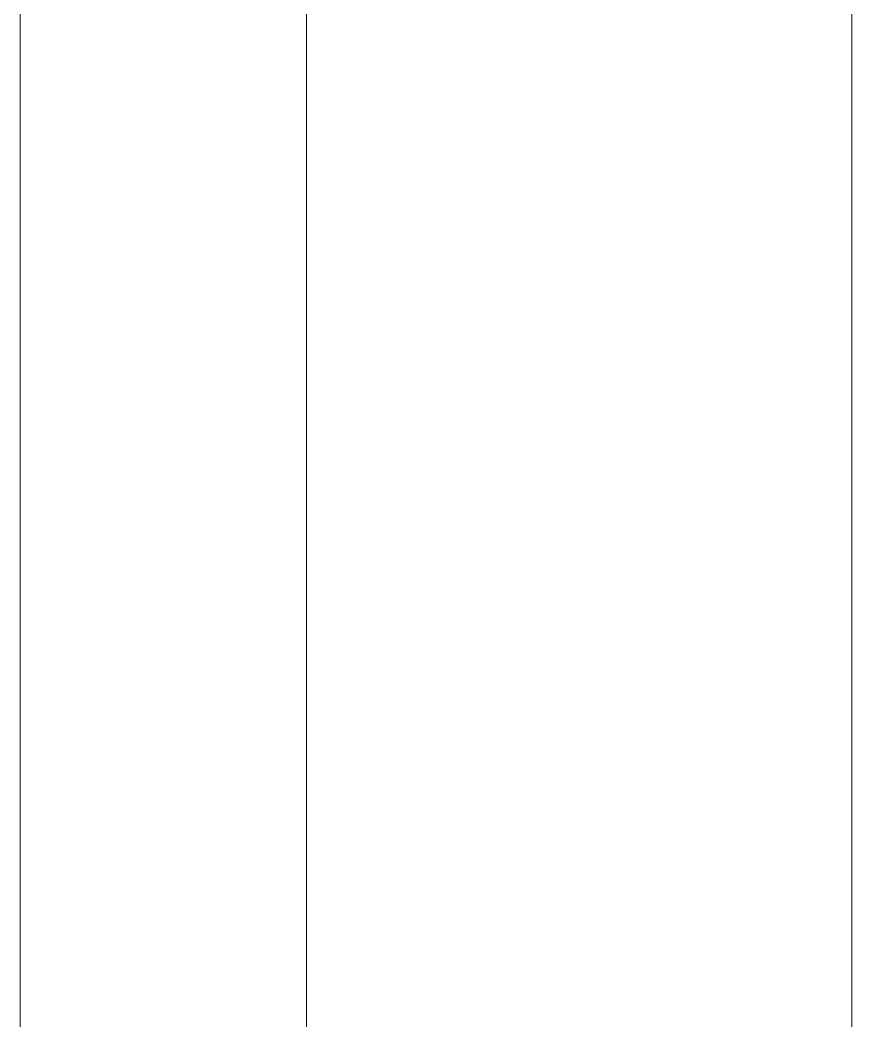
# Model space of a CAD drawing. Header units: millimetres. Extents: x 97 to 214665, y -4577 to 61202.
# Drawn here: x 189816.9 to 189877.9, y 16928.1 to 17001.5 of the extents above; entities that cross this region are included whole.
import ezdxf

# ---------------------------------------------------------------- set-up
doc = ezdxf.new("R2010")
doc.units = ezdxf.units.MM
for name, color, linetype, lineweight in [('A-GLAZ-____-MCUT', 151, 'Continuous', 9), ('A-GLAZ-____-OTLN', 151, 'Continuous', 9), ('A-GLAZ-CURT-OTLN', 52, 'Continuous', 9), ('A-GLAZ-CWMG-OTLN', 51, 'Continuous', 9)]:
    doc.layers.add(name, color=color, linetype=linetype, lineweight=lineweight)

# ---------------------------------------------------------------- blocks, each defined once
blk = doc.blocks.new('PNS_Панель прямоугольная2 - Нр_Стекло - 40мм-39632182-О_АИ_ПП_4_200_Целиком')
at = {"layer": 'A-GLAZ-____-OTLN', "lineweight": 5}
h = blk.add_hatch(dxfattribs=at)
h.set_pattern_fill('FP_130', color=256, style=0, pattern_type=2)
h.set_pattern_definition([(135, (16517.5, -132439.8), (-282.842712474619, -282.842712474619), [200, -600]), (135, (16617.5, -132639.8), (-282.842712474619, -282.842712474619), [600, -200]), (135, (16717.5, -132239.8), (-282.842712474619, -282.842712474619), [200, -600])])
h.paths.add_polyline_path([(452.4999998473861, 1.559328666189686e-10), (452.4999998473861, 21.00000000015116), (442.4999998473797, 21.00000000015116), (442.4999998473797, 40.00000000016416), (-442.4999998474317, 40.00000000016416), (-442.4999998474317, 21.00000000015116), (-452.4999998474381, 21.00000000015116), (-452.4999998474381, 1.559328666189686e-10), (442.4999998473797, 1.559328666189686e-10)])
at = {"layer": 'A-GLAZ-____-MCUT', "color": 10, "lineweight": 5}
for p, q in [((-442.4999998474026, 39.99999999999774), (442.4999998474029, 39.99999999999774)), ((452.4999998474087, -2.258793152520866e-12), (-452.4999998474083, -2.258793152520866e-12))]:
    blk.add_line(p, q, dxfattribs=at)
at = {"layer": 'A-GLAZ-____-OTLN', "color": 10, "lineweight": 5}
blk.add_line((-452.4999998474102, -2.258793152520866e-12), (452.499999847409, -2.258793152520866e-12), dxfattribs=at)
blk = doc.blocks.new('Прямоугольный импост - Рядовой 50х200-39632180-О_АИ_ПП_4_200_Целиком')
at = {"layer": 'A-GLAZ-CWMG-OTLN', "color": 10, "lineweight": 5}
blk.add_line((132318.800000001, 16175.00000000053), (132318.800000001, 17059.99999969534), dxfattribs=at)
blk = doc.blocks.new('0083_СОШ675_АР_R22_rvt-1-О_АИ_ПП_4_200_Целиком')
at = {"layer": 'A-GLAZ-CURT-OTLN', "color": 90, "lineweight": 9, "rotation": 270}
blk.add_blockref('PNS_Панель прямоугольная2 - Нр_Стекло - 40мм-39632182-О_АИ_ПП_4_200_Целиком', (132339.800000001, 16617.49999984794), dxfattribs=at)
at = {"layer": 'A-GLAZ-CWMG-OTLN', "color": 90, "lineweight": 9}
blk.add_blockref('Прямоугольный импост - Рядовой 50х200-39632180-О_АИ_ПП_4_200_Целиком', (0, 0), dxfattribs=at)

msp = doc.modelspace()

# ---------------------------------------------------------------- block references
at = {"color": 250, "lineweight": 5}
msp.add_blockref('0083_СОШ675_АР_R22_rvt-1-О_АИ_ПП_4_200_Целиком', (57498.11441184954, 0), dxfattribs=at)

doc.saveas('drawing.dxf')
